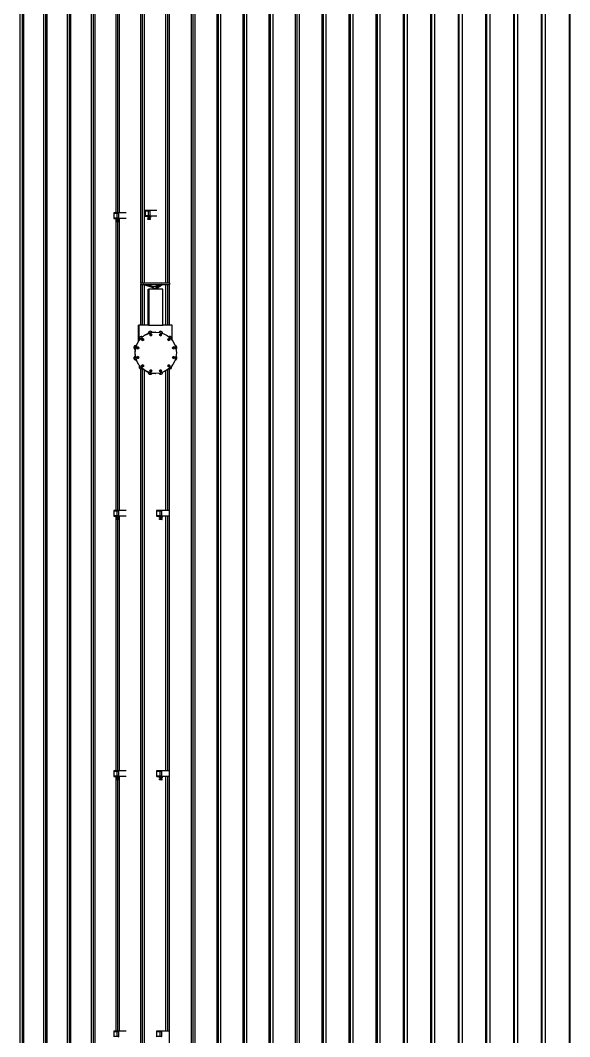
# Model space of a CAD drawing. Header units: millimetres. Extents: x 0 to 118900, y 0 to 84100.
# Drawn here: x 48363 to 54276, y 61657 to 72588 of the extents above; entities that cross this region are included whole.
import ezdxf

# ---------------------------------------------------------------- set-up
doc = ezdxf.new("R2010")
doc.units = ezdxf.units.MM
doc.header["$LTSCALE"] = 100
doc.layers.add('Visible', color=7, linetype='Continuous', lineweight=25)

msp = doc.modelspace()

# ---------------------------------------------------------------- linework, layer by layer
at = {"layer": 'Visible'}
for p, q in [((48362.51, 52899.68), (48362.51, 74561.18)), ((48382.07, 74561.18), (48382.07, 52899.68)), ((48395.68, 74561.18), (48395.68, 52899.68)), ((48614.27, 52899.68), (48614.27, 74561.18)), ((48633.1, 74561.18), (48633.1, 52899.68)), ((48647.98, 74561.18), (48647.98, 52899.68)), ((48870.05, 52899.68), (48870.05, 74561.18)), ((48888.14, 74561.18), (48888.14, 52899.68)), ((48904.28, 74561.18), (48904.28, 52899.68)), ((49129.69, 52899.68), (49129.69, 74561.18)), ((49147.04, 74561.18), (49147.04, 52899.68)), ((49164.43, 74561.18), (49164.43, 52899.68)), ((49659.94, 69761.27), (49659.94, 74561.18)), ((49675.77, 74561.18), (49675.77, 69765.68)), ((49930.22, 69765.68), (49930.22, 74561.18)), ((49945.27, 74561.18), (49945.27, 69765.68)), ((49966.33, 74561.18), (49966.33, 69765.68)), ((50203.72, 52899.68), (50203.72, 74561.18)), ((50217.98, 74561.18), (50217.98, 52899.68)), ((50240.24, 74561.18), (50240.24, 52899.68)), ((50480.26, 56679), (50480.26, 74561.18)), ((50493.73, 74561.18), (50493.73, 56672.18)), ((50517.18, 74561.18), (50517.18, 56671.97)), ((50759.69, 56629.68), (50759.69, 74561.18)), ((50772.36, 74561.18), (50772.36, 56629.68)), ((50796.98, 74561.18), (50796.98, 56524.18)), ((51041.83, 56524.18), (51041.83, 74561.18)), ((51053.68, 74561.18), (51053.68, 56524.18)), ((51079.46, 74561.18), (51079.46, 56524.18)), ((51326.5, 52899.68), (51326.5, 74561.18)), ((51337.54, 74561.18), (51337.54, 52899.68)), ((51364.46, 74561.18), (51364.46, 52899.68)), ((51613.54, 52899.68), (51613.54, 74561.18)), ((51623.75, 74561.18), (51623.75, 52899.68)), ((51651.8, 74561.18), (51651.8, 52899.68)), ((51902.76, 52899.68), (51902.76, 74561.18)), ((51912.14, 74561.18), (51912.14, 52899.68)), ((51941.3, 74561.18), (51941.3, 52899.68)), ((52194, 52899.68), (52194, 74561.18)), ((52202.54, 74561.18), (52202.54, 52899.68)), ((52232.79, 74561.18), (52232.79, 52899.68)), ((52487.06, 52899.68), (52487.06, 74561.18)), ((52494.76, 74561.18), (52494.76, 52899.68)), ((52526.08, 74561.18), (52526.08, 52899.68)), ((52781.78, 52899.68), (52781.78, 74561.18)), ((52788.63, 74561.18), (52788.63, 52899.68)), ((52821.01, 74561.18), (52821.01, 52899.68)), ((53077.97, 52899.68), (53077.97, 74561.18)), ((53083.97, 74561.18), (53083.97, 52899.68)), ((53117.38, 74561.18), (53117.38, 52899.68)), ((53375.45, 52899.68), (53375.45, 74561.18)), ((53380.6, 74561.18), (53380.6, 52899.68)), ((53415.02, 74561.18), (53415.02, 52899.68)), ((53674.04, 52899.68), (53674.04, 74561.18)), ((53678.33, 74561.18), (53678.33, 52899.68)), ((53713.74, 74561.18), (53713.74, 52899.68)), ((53973.56, 52899.68), (53973.56, 74561.18)), ((53976.99, 74561.18), (53976.99, 52899.68)), ((54013.37, 74561.18), (54013.37, 52899.68)), ((54273.82, 52899.68), (54273.82, 74561.18)), ((54276.39, 74561.18), (54276.39, 52899.68)), ((49695.62, 74282.24), (49695.62, 69765.68)), ((49393.04, 70516.18), (49393.04, 73549.58)), ((49409.64, 73555.66), (49409.64, 70516.18)), ((49428.26, 73565.52), (49428.26, 70516.18)), ((49369.09, 70514.18), (49369.09, 70458.18)), ((49420.32, 70516.18), (49370.86, 70516.18)), ((49371.74, 70513.18), (49419.44, 70513.18)), ((49371.74, 70459.18), (49371.74, 70513.18)), ((49407.34, 70510.18), (49406.34, 70509.18)), ((49419.44, 70509.18), (49406.34, 70509.18)), ((49406.34, 70459.18), (49406.34, 70509.18)), ((49419.44, 70510.18), (49407.34, 70510.18)), ((49419.44, 70513.18), (49419.44, 70459.18)), ((49500.5, 70516.18), (49420.32, 70516.18)), ((49422.09, 70458.18), (49422.09, 70514.18)), ((49706.29, 70540.68), (49706.29, 70484.68)), ((49758.33, 70542.68), (49708.08, 70542.68)), ((49708.98, 70539.68), (49757.43, 70539.68)), ((49708.98, 70485.68), (49708.98, 70539.68)), ((49743.86, 70536.68), (49742.86, 70535.68)), ((49757.43, 70535.68), (49742.86, 70535.68)), ((49742.86, 70485.68), (49742.86, 70535.68)), ((49757.43, 70536.68), (49743.86, 70536.68)), ((49757.43, 70539.68), (49757.43, 70485.68)), ((49833.83, 70542.68), (49758.33, 70542.68)), ((49760.12, 70484.68), (49760.12, 70540.68)), ((49370.86, 70456.18), (49420.32, 70456.18)), ((49419.44, 70459.18), (49371.74, 70459.18)), ((49393.04, 67316.18), (49393.04, 70456.18)), ((49400.57, 70429.38), (49403.35, 70429.38)), ((49400.57, 70420.85), (49400.57, 70429.38)), ((49400.75, 70442.35), (49400.75, 70455.5)), ((49402.34, 70420.18), (49401.24, 70420.58)), ((49402.34, 70456.18), (49401.66, 70455.93)), ((49402.34, 70441.68), (49401.66, 70441.93)), ((49402.34, 70441.68), (49405.31, 70441.68)), ((49426.34, 70430.18), (49402.34, 70430.18)), ((49402.34, 70429.38), (49402.34, 70430.18)), ((49403.35, 70420.18), (49402.34, 70420.18)), ((49403.35, 70429.38), (49406.14, 70429.38)), ((49413.02, 70420.18), (49403.35, 70420.18)), ((49405.31, 70441.68), (49416.66, 70441.68)), ((49406.14, 70420.85), (49406.14, 70429.38)), ((49406.14, 70429.38), (49413.02, 70429.38)), ((49406.34, 70430.18), (49406.34, 70441.68)), ((49409.64, 70420.18), (49409.64, 67316.18)), ((49409.86, 70455.5), (49409.86, 70442.35)), ((49413.02, 70429.38), (49419.91, 70429.38)), ((49424.01, 70420.18), (49413.02, 70420.18)), ((49416.66, 70441.68), (49425.7, 70441.68)), ((49419.91, 70429.38), (49424.01, 70429.38)), ((49419.91, 70420.85), (49419.91, 70429.38)), ((49500.5, 70456.18), (49420.32, 70456.18)), ((49422.34, 70430.18), (49422.34, 70441.68)), ((49423.46, 70455.5), (49423.46, 70442.35)), ((49424.01, 70429.38), (49428.12, 70429.38)), ((49426.34, 70420.18), (49424.01, 70420.18)), ((49425.7, 70441.68), (49426.34, 70441.68)), ((49426.34, 70456.18), (49427.02, 70455.93)), ((49426.34, 70441.68), (49427.02, 70441.93)), ((49426.34, 70429.38), (49426.34, 70430.18)), ((49426.34, 70420.18), (49427.45, 70420.58)), ((49427.94, 70455.5), (49427.94, 70442.35)), ((49428.12, 70420.85), (49428.12, 70429.38)), ((49428.26, 70456.18), (49428.26, 67316.18)), ((49708.08, 70482.68), (49758.33, 70482.68)), ((49757.43, 70485.68), (49708.98, 70485.68)), ((49737.05, 70455.88), (49740.03, 70455.88)), ((49737.05, 70447.35), (49737.05, 70455.88)), ((49737.36, 70468.85), (49737.36, 70482)), ((49738.86, 70446.68), (49737.57, 70447.15)), ((49738.86, 70482.68), (49738.31, 70482.48)), ((49738.86, 70468.18), (49738.31, 70468.38)), ((49738.86, 70468.18), (49742.07, 70468.18)), ((49762.86, 70456.68), (49738.86, 70456.68)), ((49738.86, 70455.88), (49738.86, 70456.68)), ((49740.03, 70446.68), (49738.86, 70446.68)), ((49740.03, 70455.88), (49743, 70455.88)), ((49749.91, 70446.68), (49740.03, 70446.68)), ((49742.07, 70468.18), (49753.54, 70468.18)), ((49742.86, 70456.68), (49742.86, 70468.18)), ((49743, 70447.35), (49743, 70455.88)), ((49743, 70455.88), (49749.91, 70455.88)), ((49746.79, 70482), (49746.79, 70468.85)), ((49749.91, 70455.88), (49756.82, 70455.88)), ((49760.75, 70446.68), (49749.91, 70446.68)), ((49753.54, 70468.18), (49762.33, 70468.18)), ((49756.82, 70455.88), (49760.75, 70455.88)), ((49756.82, 70447.35), (49756.82, 70455.88)), ((49833.83, 70482.68), (49758.33, 70482.68)), ((49758.86, 70456.68), (49758.86, 70468.18)), ((49760.3, 70482), (49760.3, 70468.85)), ((49760.75, 70455.88), (49764.68, 70455.88)), ((49762.86, 70446.68), (49760.75, 70446.68)), ((49762.33, 70468.18), (49762.86, 70468.18)), ((49762.86, 70482.68), (49763.42, 70482.48)), ((49762.86, 70468.18), (49763.42, 70468.38)), ((49762.86, 70455.88), (49762.86, 70456.68)), ((49762.86, 70446.68), (49764.15, 70447.15)), ((49764.37, 70482), (49764.37, 70468.85)), ((49764.68, 70447.35), (49764.68, 70455.88)), ((49659.94, 69310.68), (49659.94, 69750.09)), ((49663.92, 69765.68), (49968.19, 69765.68)), ((49663.92, 69745.68), (49968.19, 69745.68)), ((49675.77, 69745.68), (49675.77, 69310.68)), ((49788.56, 69713.7), (49685.86, 69745.68)), ((49695.62, 69742.64), (49695.62, 69310.68)), ((49930.22, 69310.68), (49930.22, 69745.68)), ((49945.27, 69745.68), (49945.27, 69310.68)), ((49966.33, 69745.68), (49966.33, 69310.68)), ((49738.65, 69697.68), (49746.76, 69697.68)), ((49738.65, 69310.68), (49738.65, 69697.68)), ((49895.54, 69697.68), (49746.76, 69697.68)), ((49746.76, 69697.68), (49746.76, 69310.68)), ((49788.56, 69713.7), (49791.02, 69713.7)), ((49788.56, 69713.7), (49788.56, 69705.68)), ((49788.56, 69705.68), (49843.56, 69705.68)), ((49791.02, 69724.18), (49791.02, 69713.7)), ((49791.02, 69724.18), (49821.68, 69724.18)), ((49796.06, 69705.68), (49796.06, 69697.68)), ((49821.68, 69724.18), (49821.68, 69713.7)), ((49821.68, 69713.7), (49838.43, 69713.7)), ((49836.06, 69705.68), (49836.06, 69697.68)), ((49843.56, 69716.48), (49843.56, 69705.68)), ((49895.54, 69310.68), (49895.54, 69697.68)), ((49638.45, 69310.68), (49636.27, 69310.68)), ((49636.27, 69139.28), (49636.27, 69310.68)), ((49638.45, 69310.68), (49638.45, 69142.37)), ((49743.79, 69310.68), (49638.45, 69310.68)), ((49743.79, 69310.68), (49746.76, 69310.68)), ((49746.76, 69310.68), (49895.54, 69310.68)), ((49997.91, 69310.68), (49895.54, 69310.68)), ((49997.91, 69146.46), (49997.91, 69310.68)), ((49763.01, 69243.32), (49762.36, 69243.32)), ((49818.97, 69235.18), (49820.39, 69235.18)), ((49874.66, 69243.32), (49874, 69243.32)), ((49610.5, 69090.58), (49607.02, 69090.58)), ((49666.33, 69187.41), (49665.67, 69187.41)), ((49675.77, 69160.76), (49675.77, 69156.31)), ((49971.34, 69187.41), (49970.69, 69187.41)), ((49599.59, 69047.85), (49598.61, 69048.26)), ((49598.61, 68977.1), (49599.59, 68977.51)), ((49610.5, 68934.77), (49607.02, 68934.77)), ((49645.41, 68873.34), (49645.58, 68873.56)), ((49675.77, 68869.05), (49675.77, 68864.59)), ((49659.94, 52899.68), (49659.94, 68838.14)), ((49666.33, 68837.94), (49662.84, 68837.94)), ((49675.77, 68840.08), (49675.77, 52899.68)), ((49695.62, 68827.63), (49695.62, 52899.68)), ((49763.01, 68782.04), (49759.53, 68782.04)), ((49818.97, 68790.18), (49820.39, 68790.18)), ((49874.66, 68782.04), (49871.17, 68782.04)), ((49930.22, 67316.18), (49930.22, 68819.27)), ((49945.27, 68828.66), (49945.27, 67316.18)), ((49966.33, 68838), (49966.33, 52899.68)), ((49971.34, 68837.94), (49967.86, 68837.94)), ((49369.09, 67314.18), (49369.09, 67258.18)), ((49420.32, 67316.18), (49370.86, 67316.18)), ((49370.86, 67256.18), (49420.32, 67256.18)), ((49371.74, 67313.18), (49419.44, 67313.18)), ((49371.74, 67259.18), (49371.74, 67313.18)), ((49419.44, 67259.18), (49371.74, 67259.18)), ((49393.04, 64516.18), (49393.04, 67256.18)), ((49400.57, 67229.38), (49403.35, 67229.38)), ((49400.57, 67220.85), (49400.57, 67229.38)), ((49400.75, 67242.35), (49400.75, 67255.5)), ((49402.34, 67256.18), (49401.66, 67255.93)), ((49402.34, 67241.68), (49401.66, 67241.93)), ((49402.34, 67241.68), (49405.31, 67241.68)), ((49426.34, 67230.18), (49402.34, 67230.18)), ((49402.34, 67229.38), (49402.34, 67230.18)), ((49403.35, 67229.38), (49406.14, 67229.38)), ((49405.31, 67241.68), (49416.66, 67241.68)), ((49406.14, 67220.85), (49406.14, 67229.38)), ((49406.14, 67229.38), (49413.02, 67229.38)), ((49407.34, 67310.18), (49406.34, 67309.18)), ((49419.44, 67309.18), (49406.34, 67309.18)), ((49406.34, 67259.18), (49406.34, 67309.18)), ((49406.34, 67230.18), (49406.34, 67241.68)), ((49419.44, 67310.18), (49407.34, 67310.18)), ((49409.86, 67255.5), (49409.86, 67242.35)), ((49413.02, 67229.38), (49419.91, 67229.38)), ((49416.66, 67241.68), (49425.7, 67241.68)), ((49419.44, 67313.18), (49419.44, 67259.18)), ((49419.91, 67229.38), (49424.01, 67229.38)), ((49419.91, 67220.85), (49419.91, 67229.38)), ((49500.5, 67316.18), (49420.32, 67316.18)), ((49500.5, 67256.18), (49420.32, 67256.18)), ((49422.09, 67258.18), (49422.09, 67314.18)), ((49422.34, 67230.18), (49422.34, 67241.68)), ((49423.46, 67255.5), (49423.46, 67242.35)), ((49424.01, 67229.38), (49428.12, 67229.38)), ((49425.7, 67241.68), (49426.34, 67241.68)), ((49426.34, 67256.18), (49427.02, 67255.93)), ((49426.34, 67241.68), (49427.02, 67241.93)), ((49426.34, 67229.38), (49426.34, 67230.18)), ((49427.94, 67255.5), (49427.94, 67242.35)), ((49428.12, 67220.85), (49428.12, 67229.38)), ((49428.26, 67256.18), (49428.26, 64516.18)), ((49830.12, 67314.18), (49830.12, 67258.18)), ((49882.45, 67316.18), (49831.93, 67316.18)), ((49831.93, 67256.18), (49882.45, 67256.18)), ((49832.83, 67313.18), (49881.55, 67313.18)), ((49832.83, 67259.18), (49832.83, 67313.18)), ((49881.55, 67259.18), (49832.83, 67259.18)), ((49860.62, 67229.38), (49863.67, 67229.38)), ((49860.62, 67220.85), (49860.62, 67229.38)), ((49860.97, 67242.35), (49860.97, 67255.5)), ((49862.45, 67256.18), (49861.93, 67255.99)), ((49862.45, 67241.68), (49861.93, 67241.86)), ((49862.45, 67241.68), (49865.75, 67241.68)), ((49886.45, 67230.18), (49862.45, 67230.18)), ((49862.45, 67229.38), (49862.45, 67230.18)), ((49863.67, 67229.38), (49866.72, 67229.38)), ((49865.75, 67241.68), (49877.26, 67241.68)), ((49867.45, 67310.18), (49866.45, 67309.18)), ((49881.55, 67309.18), (49866.45, 67309.18)), ((49866.45, 67259.18), (49866.45, 67309.18)), ((49866.45, 67230.18), (49866.45, 67241.68)), ((49866.72, 67220.85), (49866.72, 67229.38)), ((49866.72, 67229.38), (49873.63, 67229.38)), ((49881.45, 67310.18), (49867.45, 67310.18)), ((49870.52, 67255.5), (49870.52, 67242.35)), ((49873.63, 67229.38), (49880.54, 67229.38)), ((49877.26, 67241.68), (49885.95, 67241.68)), ((49880.54, 67229.38), (49884.4, 67229.38)), ((49880.54, 67220.85), (49880.54, 67229.38)), ((49881.45, 67310.18), (49881.55, 67310.08)), ((49881.55, 67313.18), (49881.55, 67259.18)), ((49966.33, 67316.18), (49882.45, 67316.18)), ((49966.33, 67256.18), (49882.45, 67256.18)), ((49882.45, 67230.18), (49882.45, 67241.68)), ((49883.99, 67255.5), (49883.99, 67242.35)), ((49884.25, 67258.18), (49884.25, 67314.18)), ((49884.4, 67229.38), (49888.27, 67229.38)), ((49885.95, 67241.68), (49886.45, 67241.68)), ((49886.45, 67256.18), (49886.96, 67255.99)), ((49886.45, 67241.68), (49886.96, 67241.86)), ((49886.45, 67229.38), (49886.45, 67230.18)), ((49887.92, 67255.5), (49887.92, 67242.35)), ((49888.27, 67220.85), (49888.27, 67229.38)), ((49930.22, 64516.18), (49930.22, 67256.18)), ((49945.27, 67256.18), (49945.27, 64516.18)), ((49402.34, 67220.18), (49401.24, 67220.58)), ((49403.35, 67220.18), (49402.34, 67220.18)), ((49413.02, 67220.18), (49403.35, 67220.18)), ((49409.64, 67220.18), (49409.64, 64516.18)), ((49424.01, 67220.18), (49413.02, 67220.18)), ((49426.34, 67220.18), (49424.01, 67220.18)), ((49426.34, 67220.18), (49427.45, 67220.58)), ((49862.45, 67220.18), (49861.09, 67220.67)), ((49863.67, 67220.18), (49862.45, 67220.18)), ((49873.63, 67220.18), (49863.67, 67220.18)), ((49884.4, 67220.18), (49873.63, 67220.18)), ((49886.45, 67220.18), (49884.4, 67220.18)), ((49886.45, 67220.18), (49887.81, 67220.67)), ((49369.09, 64514.18), (49369.09, 64458.18)), ((49420.32, 64516.18), (49370.86, 64516.18)), ((49371.74, 64513.18), (49419.44, 64513.18)), ((49371.74, 64459.18), (49371.74, 64513.18)), ((49407.34, 64510.18), (49406.34, 64509.18)), ((49419.44, 64509.18), (49406.34, 64509.18)), ((49406.34, 64459.18), (49406.34, 64509.18)), ((49419.44, 64510.18), (49407.34, 64510.18)), ((49419.44, 64513.18), (49419.44, 64459.18)), ((49500.5, 64516.18), (49420.32, 64516.18)), ((49422.09, 64458.18), (49422.09, 64514.18)), ((49830.12, 64514.18), (49830.12, 64458.18)), ((49882.45, 64516.18), (49831.93, 64516.18)), ((49832.83, 64513.18), (49881.55, 64513.18)), ((49832.83, 64459.18), (49832.83, 64513.18)), ((49867.45, 64510.18), (49866.45, 64509.18)), ((49881.55, 64509.18), (49866.45, 64509.18)), ((49866.45, 64459.18), (49866.45, 64509.18)), ((49881.45, 64510.18), (49867.45, 64510.18)), ((49881.45, 64510.18), (49881.55, 64510.08)), ((49881.55, 64513.18), (49881.55, 64459.18)), ((49966.33, 64516.18), (49882.45, 64516.18)), ((49884.25, 64458.18), (49884.25, 64514.18)), ((49370.86, 64456.18), (49420.32, 64456.18)), ((49419.44, 64459.18), (49371.74, 64459.18)), ((49393.04, 61716.18), (49393.04, 64456.18)), ((49400.57, 64429.38), (49403.35, 64429.38)), ((49400.57, 64420.85), (49400.57, 64429.38)), ((49400.75, 64442.35), (49400.75, 64455.5)), ((49402.34, 64420.18), (49401.24, 64420.58)), ((49402.34, 64456.18), (49401.66, 64455.93)), ((49402.34, 64441.68), (49401.66, 64441.93)), ((49402.34, 64441.68), (49405.31, 64441.68)), ((49426.34, 64430.18), (49402.34, 64430.18)), ((49402.34, 64429.38), (49402.34, 64430.18)), ((49403.35, 64420.18), (49402.34, 64420.18)), ((49403.35, 64429.38), (49406.14, 64429.38)), ((49413.02, 64420.18), (49403.35, 64420.18)), ((49405.31, 64441.68), (49416.66, 64441.68)), ((49406.14, 64420.85), (49406.14, 64429.38)), ((49406.14, 64429.38), (49413.02, 64429.38)), ((49406.34, 64430.18), (49406.34, 64441.68)), ((49409.64, 64420.18), (49409.64, 61716.18)), ((49409.86, 64455.5), (49409.86, 64442.35)), ((49413.02, 64429.38), (49419.91, 64429.38)), ((49424.01, 64420.18), (49413.02, 64420.18)), ((49416.66, 64441.68), (49425.7, 64441.68)), ((49419.91, 64429.38), (49424.01, 64429.38)), ((49419.91, 64420.85), (49419.91, 64429.38)), ((49500.5, 64456.18), (49420.32, 64456.18)), ((49422.34, 64430.18), (49422.34, 64441.68)), ((49423.46, 64455.5), (49423.46, 64442.35)), ((49424.01, 64429.38), (49428.12, 64429.38)), ((49426.34, 64420.18), (49424.01, 64420.18)), ((49425.7, 64441.68), (49426.34, 64441.68)), ((49426.34, 64456.18), (49427.02, 64455.93)), ((49426.34, 64441.68), (49427.02, 64441.93)), ((49426.34, 64429.38), (49426.34, 64430.18)), ((49426.34, 64420.18), (49427.45, 64420.58)), ((49427.94, 64455.5), (49427.94, 64442.35)), ((49428.12, 64420.85), (49428.12, 64429.38)), ((49428.26, 64456.18), (49428.26, 61716.18)), ((49831.93, 64456.18), (49882.45, 64456.18)), ((49881.55, 64459.18), (49832.83, 64459.18)), ((49860.62, 64429.38), (49863.67, 64429.38)), ((49860.62, 64420.85), (49860.62, 64429.38)), ((49860.97, 64442.35), (49860.97, 64455.5)), ((49862.45, 64420.18), (49861.09, 64420.67)), ((49862.45, 64456.18), (49861.93, 64455.99)), ((49862.45, 64441.68), (49861.93, 64441.86)), ((49862.45, 64441.68), (49865.75, 64441.68)), ((49886.45, 64430.18), (49862.45, 64430.18)), ((49862.45, 64429.38), (49862.45, 64430.18)), ((49863.67, 64420.18), (49862.45, 64420.18)), ((49863.67, 64429.38), (49866.72, 64429.38)), ((49873.63, 64420.18), (49863.67, 64420.18)), ((49865.75, 64441.68), (49877.26, 64441.68)), ((49866.45, 64430.18), (49866.45, 64441.68)), ((49866.72, 64420.85), (49866.72, 64429.38)), ((49866.72, 64429.38), (49873.63, 64429.38)), ((49870.52, 64455.5), (49870.52, 64442.35)), ((49873.63, 64429.38), (49880.54, 64429.38)), ((49884.4, 64420.18), (49873.63, 64420.18)), ((49877.26, 64441.68), (49885.95, 64441.68)), ((49880.54, 64429.38), (49884.4, 64429.38)), ((49880.54, 64420.85), (49880.54, 64429.38)), ((49966.33, 64456.18), (49882.45, 64456.18)), ((49882.45, 64430.18), (49882.45, 64441.68)), ((49883.99, 64455.5), (49883.99, 64442.35)), ((49884.4, 64429.38), (49888.27, 64429.38)), ((49886.45, 64420.18), (49884.4, 64420.18)), ((49885.95, 64441.68), (49886.45, 64441.68)), ((49886.45, 64456.18), (49886.96, 64455.99)), ((49886.45, 64441.68), (49886.96, 64441.86)), ((49886.45, 64429.38), (49886.45, 64430.18)), ((49886.45, 64420.18), (49887.81, 64420.67)), ((49887.92, 64455.5), (49887.92, 64442.35)), ((49888.27, 64420.85), (49888.27, 64429.38)), ((49930.22, 61716.18), (49930.22, 64456.18)), ((49945.27, 64456.18), (49945.27, 61716.18)), ((49369.09, 61714.18), (49369.09, 61658.18)), ((49420.32, 61716.18), (49370.86, 61716.18)), ((49371.74, 61713.18), (49419.44, 61713.18)), ((49371.74, 61659.18), (49371.74, 61713.18)), ((49419.44, 61659.18), (49371.74, 61659.18)), ((49407.34, 61710.18), (49406.34, 61709.18)), ((49419.44, 61709.18), (49406.34, 61709.18)), ((49406.34, 61659.18), (49406.34, 61709.18)), ((49419.44, 61710.18), (49407.34, 61710.18)), ((49419.44, 61713.18), (49419.44, 61659.18)), ((49500.5, 61716.18), (49420.32, 61716.18)), ((49422.09, 61658.18), (49422.09, 61714.18)), ((49830.12, 61714.18), (49830.12, 61658.18)), ((49882.45, 61716.18), (49831.93, 61716.18)), ((49832.83, 61713.18), (49881.55, 61713.18)), ((49832.83, 61659.18), (49832.83, 61713.18)), ((49881.55, 61659.18), (49832.83, 61659.18)), ((49867.45, 61710.18), (49866.45, 61709.18)), ((49881.55, 61709.18), (49866.45, 61709.18)), ((49866.45, 61659.18), (49866.45, 61709.18)), ((49881.45, 61710.18), (49867.45, 61710.18)), ((49881.45, 61710.18), (49881.55, 61710.08)), ((49881.55, 61713.18), (49881.55, 61659.18)), ((49966.33, 61716.18), (49882.45, 61716.18)), ((49884.25, 61658.18), (49884.25, 61714.18))]:
    msp.add_line(p, q, dxfattribs=at)
for centre, start, end in [((49670.56, 69755.68), 123.55731, 236.44269), ((49961.56, 69755.68), 303.55731, 56.44269)]:
    msp.add_arc(centre, 12, start, end, dxfattribs=at)
for centre, major_axis, ratio, start_param, end_param in [((49370.86, 70514.18), (0, 2), 0.88331182, 0, 1.57079633), ((49420.32, 70514.18), (0, 2), 0.88331182, 4.71238898, 6.28318531), ((49708.08, 70540.68), (0, 2), 0.89727987, 0, 1.57079633), ((49758.33, 70540.68), (0, 2), 0.89727987, 4.71238898, 6.28318531), ((49370.86, 70458.18), (0, -2), 0.88331182, 4.71238898, 6.28318531), ((49420.32, 70458.18), (0, -2), 0.88331182, 0, 1.57079633), ((49708.08, 70484.68), (0, -2), 0.89727987, 4.71238898, 6.28318531), ((49758.33, 70484.68), (0, -2), 0.89727987, 0, 1.57079633), ((49818.97, 69012.68), (0, 222.5), 0.99851588, 0, 3.14159265), ((49762.36, 69221.32), (0, 22), 0.99851588, 0, 1.59440604), ((49763.01, 69221.32), (0, 22), 0.99851588, 5.22471917, 7.86646955), ((49811.13, 69012.68), (0, 197.5), 0.99851588, 0.20714866, 0.25898622), ((49811.78, 69012.68), (0, 197.5), 0.99851588, 0.21053382, 0.26211448), ((49763.66, 69205.86), (0, -6.92), 0.99851588, 0.25506687, 2.88652578), ((49767.28, 69205.86), (0, -11), 0.99851588, 0.06450386, 3.07708879), ((49874, 69221.32), (0, 22), 0.99851588, 0, 1.04014188), ((49874.66, 69221.32), (0, 22), 0.99851588, 4.72835036, 7.32834989), ((49811.78, 69012.68), (0, 197.5), 0.99851588, 5.97412795, 6.0141429), ((49867.04, 69205.86), (0, -6.92), 0.99851588, 0.25506687, 2.88652578), ((49870.66, 69205.86), (0, -11), 0.99851588, 0.06450386, 3.07708879), ((49607.02, 69068.58), (0, 22), 0.99851588, 0, 2.74889357), ((49610.5, 69068.58), (0, 22), 0.99851588, 6.26683882, 8.91785225), ((49666.33, 69165.41), (0, 22), 0.99851588, 5.74521708, 8.39284222), ((49665.67, 69165.41), (0, 22), 0.99851588, 0, 2.1339771), ((49811.13, 69012.68), (0, 197.5), 0.99851588, 0.73523901, 0.78943362), ((49811.78, 69012.68), (0, -197.5), 0.99851588, 3.8791712, 3.93438183), ((49674.14, 69154.1), (0, -6.92), 0.99851588, 0.25506687, 2.88652578), ((49677.76, 69154.1), (0, -11), 0.99851588, 0.06450386, 3.07708879), ((49956.56, 69154.1), (0, -6.92), 0.99851588, 0.25506687, 2.88652578), ((49970.69, 69165.41), (0, 22), 0.99851588, 0, 0.46507536), ((49960.18, 69154.1), (0, -11), 0.99851588, 0.06450386, 3.07708879), ((49971.34, 69165.41), (0, 22), 0.99851588, 4.23701391, 6.76878982), ((50027.17, 69068.58), (0, 22), 0.99851588, 3.73013986, 6.22198816), ((49607.02, 68956.77), (0, -22), 0.99851588, 3.53429174, 6.28318531), ((49610.5, 68956.77), (0, -22), 0.99851588, 3.64851837, 6.29953179), ((49811.13, 69012.68), (0, 197.5), 0.99851588, 1.27381462, 1.32343164), ((49811.78, 69012.68), (0, -197.5), 0.99851588, 4.41344148, 4.46881164), ((49622.45, 69064.44), (0, -6.92), 0.99851588, 0.25506687, 2.88652578), ((49626.07, 69064.44), (0, -11), 0.99851588, 0.06450386, 3.07708879), ((50008.25, 69064.44), (0, -6.92), 0.99851588, 0.25506687, 2.88652578), ((50011.87, 69064.44), (0, -11), 0.99851588, 0.06450386, 3.07708879), ((50027.17, 68956.77), (0, -22), 0.99851588, 0.06119715, 2.55304545), ((49811.13, 69012.68), (0, 197.5), 0.99851588, 1.81816101, 1.86777803), ((49811.78, 69012.68), (0, -197.5), 0.99851588, 4.95596632, 5.01133648), ((49622.45, 68960.91), (0, -6.92), 0.99851588, 0.25506687, 2.88652578), ((49626.07, 68960.91), (0, -11), 0.99851588, 0.06450386, 3.07708879), ((49662.84, 68859.94), (0, -22), 0.99851588, 4.05789051, 6.28318531), ((49666.33, 68859.94), (0, -22), 0.99851588, 4.17352839, 6.82115354), ((49811.13, 69012.68), (0, 197.5), 0.99851588, 2.35215903, 2.40635364), ((49811.78, 69012.68), (0, -197.5), 0.99851588, 5.49039613, 5.54560676), ((49674.14, 68871.26), (0, -6.92), 0.99851588, 0.25506687, 2.88652578), ((49677.76, 68871.26), (0, -11), 0.99851588, 0.06450386, 3.07708879), ((49956.56, 68871.26), (0, -6.92), 0.99851588, 0.25506687, 2.88652578), ((49960.18, 68871.26), (0, -11), 0.99851588, 0.06450386, 3.07708879), ((49971.34, 68859.94), (0, -22), 0.99851588, 5.7975808, 8.32935671), ((50008.25, 68960.91), (0, -6.92), 0.99851588, 0.25506687, 2.88652578), ((50011.87, 68960.91), (0, -11), 0.99851588, 0.06450386, 3.07708879), ((49759.53, 68804.04), (0, -22), 0.99851588, 4.63988955, 6.28318531), ((49763.01, 68804.04), (0, -22), 0.99851588, 4.69990106, 7.34165144), ((49811.13, 69012.68), (0, -197.5), 0.99851588, 6.02419908, 6.07603665), ((49811.78, 69012.68), (0, -197.5), 0.99851588, 6.02107083, 6.07265148), ((49763.66, 68819.49), (0, -6.92), 0.99851588, 0.25506687, 2.88652578), ((49767.28, 68819.49), (0, -11), 0.99851588, 0.06450386, 3.07708879), ((49871.17, 68804.04), (0, -22), 0.99851588, 5.26398428, 6.28318531), ((49874.66, 68804.04), (0, -22), 0.99851588, 5.23802073, 7.83802026), ((49811.78, 69012.68), (0, -197.5), 0.99851588, 0.26904241, 0.30905736), ((49867.04, 68819.49), (0, -6.92), 0.99851588, 0.25506687, 2.88652578), ((49870.66, 68819.49), (0, -11), 0.99851588, 0.06450386, 3.07708879), ((49967.86, 68859.94), (0, -22), 0.99851588, 5.90921786, 6.28318531), ((49370.86, 67314.18), (0, 2), 0.88331182, 0, 1.57079633), ((49370.86, 67258.18), (0, -2), 0.88331182, 4.71238898, 6.28318531), ((49420.32, 67314.18), (0, 2), 0.88331182, 4.71238898, 6.28318531), ((49420.32, 67258.18), (0, -2), 0.88331182, 0, 1.57079633), ((49831.93, 67314.18), (0, 2), 0.90214749, 0, 1.57079633), ((49831.93, 67258.18), (0, -2), 0.90214749, 4.71238898, 6.28318531), ((49882.45, 67314.18), (0, 2), 0.90214749, 4.71238898, 6.28318531), ((49882.45, 67258.18), (0, -2), 0.90214749, 0, 1.57079633), ((49370.86, 64514.18), (0, 2), 0.88331182, 0, 1.57079633), ((49420.32, 64514.18), (0, 2), 0.88331182, 4.71238898, 6.28318531), ((49831.93, 64514.18), (0, 2), 0.90214749, 0, 1.57079633), ((49882.45, 64514.18), (0, 2), 0.90214749, 4.71238898, 6.28318531), ((49370.86, 64458.18), (0, -2), 0.88331182, 4.71238898, 6.28318531), ((49420.32, 64458.18), (0, -2), 0.88331182, 0, 1.57079633), ((49831.93, 64458.18), (0, -2), 0.90214749, 4.71238898, 6.28318531), ((49882.45, 64458.18), (0, -2), 0.90214749, 0, 1.57079633), ((49370.86, 61714.18), (0, 2), 0.88331182, 0, 1.57079633), ((49370.86, 61658.18), (0, -2), 0.88331182, 4.71238898, 6.28318531), ((49420.32, 61714.18), (0, 2), 0.88331182, 4.71238898, 6.28318531), ((49420.32, 61658.18), (0, -2), 0.88331182, 0, 1.57079633), ((49831.93, 61714.18), (0, 2), 0.90214749, 0, 1.57079633), ((49831.93, 61658.18), (0, -2), 0.90214749, 4.71238898, 6.28318531), ((49882.45, 61714.18), (0, 2), 0.90214749, 4.71238898, 6.28318531), ((49882.45, 61658.18), (0, -2), 0.90214749, 0, 1.57079633)]:
    msp.add_ellipse(centre, major_axis=major_axis, ratio=ratio, start_param=start_param, end_param=end_param, dxfattribs=at)
for centre, major_axis in [((49820.39, 69012.68), (0, 222.5)), ((49768.7, 69205.86), (0, 11)), ((49767.15, 69205.86), (0, -6.92)), ((49872.07, 69205.86), (0, 11)), ((49870.52, 69205.86), (0, -6.92)), ((49679.18, 69154.1), (0, 11)), ((49677.62, 69154.1), (0, -6.92)), ((49961.6, 69154.1), (0, 11)), ((49960.05, 69154.1), (0, -6.92)), ((49627.49, 69064.44), (0, 11)), ((49625.94, 69064.44), (0, 6.92)), ((50013.29, 69064.44), (0, 11)), ((50011.73, 69064.44), (0, -6.92)), ((49627.49, 68960.91), (0, -11)), ((49625.94, 68960.91), (0, 6.92)), ((49679.18, 68871.26), (0, -11)), ((49677.62, 68871.26), (0, 6.92)), ((49961.6, 68871.26), (0, -11)), ((49960.05, 68871.26), (0, 6.92)), ((50013.29, 68960.91), (0, -11)), ((50011.73, 68960.91), (0, -6.92)), ((49768.7, 68819.49), (0, -11)), ((49767.15, 68819.49), (0, 6.92)), ((49872.07, 68819.49), (0, -11)), ((49870.52, 68819.49), (0, 6.92))]:
    msp.add_ellipse(centre, major_axis=major_axis, ratio=0.99851588, dxfattribs=at)
for points, weights in [([(49403.35, 70420.18), (49402.06, 70420.18), (49400.57, 70420.85)], [1, 1.04818815859, 1.01981541865]), ([(49405.31, 70456.18), (49403.19, 70456.18), (49400.75, 70455.5)], [1, 1.11576506476, 1.15554960661]), ([(49400.75, 70455.5), (49401.23, 70455.77), (49401.66, 70455.93)], [1.15554960661, 1.13937967876, 1.11065842174]), ([(49400.75, 70442.35), (49403.19, 70441.68), (49405.31, 70441.68)], [1.15554960661, 1.11576506476, 1]), ([(49401.66, 70441.93), (49401.23, 70442.09), (49400.75, 70442.35)], [1.11065842174, 1.13937967876, 1.15554960661]), ([(49406.14, 70420.85), (49404.65, 70420.18), (49403.35, 70420.18)], [1.01981541865, 1.04818815859, 1]), ([(49409.86, 70455.5), (49407.42, 70456.18), (49405.31, 70456.18)], [1.15554960661, 1.11576506476, 1]), ([(49405.31, 70441.68), (49407.42, 70441.68), (49409.86, 70442.35)], [1, 1.11576506476, 1.15554960661]), ([(49413.02, 70420.18), (49409.83, 70420.18), (49406.14, 70420.85)], [1, 1.04818815859, 1.01981541865]), ([(49416.66, 70456.18), (49413.51, 70456.18), (49409.86, 70455.5)], [1, 1.11576506476, 1.15554960661]), ([(49409.86, 70442.35), (49413.51, 70441.68), (49416.66, 70441.68)], [1.15554960661, 1.11576506476, 1]), ([(49419.91, 70420.85), (49416.22, 70420.18), (49413.02, 70420.18)], [1.01981541865, 1.04818815859, 1]), ([(49423.46, 70455.5), (49419.82, 70456.18), (49416.66, 70456.18)], [1.15554960661, 1.11576506476, 1]), ([(49416.66, 70441.68), (49419.82, 70441.68), (49423.46, 70442.35)], [1, 1.11576506476, 1.15554960661]), ([(49424.01, 70420.18), (49422.11, 70420.18), (49419.91, 70420.85)], [1, 1.04818815859, 1.01981541865]), ([(49425.7, 70456.18), (49424.66, 70456.18), (49423.46, 70455.5)], [1, 1.11576506476, 1.15554960661]), ([(49423.46, 70442.35), (49424.66, 70441.68), (49425.7, 70441.68)], [1.15554960661, 1.11576506476, 1]), ([(49428.12, 70420.85), (49425.92, 70420.18), (49424.01, 70420.18)], [1.01981541865, 1.04818815859, 1]), ([(49427.94, 70455.5), (49426.74, 70456.18), (49425.7, 70456.18)], [1.15554960661, 1.11576506476, 1]), ([(49425.7, 70441.68), (49426.74, 70441.68), (49427.94, 70442.35)], [1, 1.11576506476, 1.15554960661]), ([(49427.45, 70420.58), (49427.77, 70420.7), (49428.12, 70420.85)], [1.02871640316, 1.02621094315, 1.01981541865]), ([(49740.03, 70446.68), (49738.65, 70446.68), (49737.05, 70447.35)], [1, 1.04818815859, 1.01981541865]), ([(49742.07, 70482.68), (49739.88, 70482.68), (49737.36, 70482)], [1, 1.11576506476, 1.15554960661]), ([(49737.36, 70482), (49737.86, 70482.31), (49738.31, 70482.48)], [1.15554960661, 1.13700460427, 1.10195035206]), ([(49737.36, 70468.85), (49739.88, 70468.18), (49742.07, 70468.18)], [1.15554960661, 1.11576506476, 1]), ([(49738.31, 70468.38), (49737.86, 70468.54), (49737.36, 70468.85)], [1.10195035206, 1.13700460427, 1.15554960661]), ([(49743, 70447.35), (49741.41, 70446.68), (49740.03, 70446.68)], [1.01981541865, 1.04818815859, 1]), ([(49746.79, 70482), (49744.26, 70482.68), (49742.07, 70482.68)], [1.15554960661, 1.11576506476, 1]), ([(49742.07, 70468.18), (49744.26, 70468.18), (49746.79, 70468.85)], [1, 1.11576506476, 1.15554960661]), ([(49749.91, 70446.68), (49746.7, 70446.68), (49743, 70447.35)], [1, 1.04818815859, 1.01981541865]), ([(49753.54, 70482.68), (49750.41, 70482.68), (49746.79, 70482)], [1, 1.11576506476, 1.15554960661]), ([(49746.79, 70468.85), (49750.41, 70468.18), (49753.54, 70468.18)], [1.15554960661, 1.11576506476, 1]), ([(49756.82, 70447.35), (49753.12, 70446.68), (49749.91, 70446.68)], [1.01981541865, 1.04818815859, 1]), ([(49760.3, 70482), (49756.68, 70482.68), (49753.54, 70482.68)], [1.15554960661, 1.11576506476, 1]), ([(49753.54, 70468.18), (49756.68, 70468.18), (49760.3, 70468.85)], [1, 1.11576506476, 1.15554960661]), ([(49760.75, 70446.68), (49758.92, 70446.68), (49756.82, 70447.35)], [1, 1.04818815859, 1.01981541865]), ([(49762.33, 70482.68), (49761.39, 70482.68), (49760.3, 70482)], [1, 1.11576506476, 1.15554960661]), ([(49760.3, 70468.85), (49761.39, 70468.18), (49762.33, 70468.18)], [1.15554960661, 1.11576506476, 1]), ([(49764.68, 70447.35), (49762.57, 70446.68), (49760.75, 70446.68)], [1.01981541865, 1.04818815859, 1]), ([(49764.37, 70482), (49763.28, 70482.68), (49762.33, 70482.68)], [1.15554960661, 1.11576506476, 1]), ([(49762.33, 70468.18), (49763.28, 70468.18), (49764.37, 70468.85)], [1, 1.11576506476, 1.15554960661]), ([(49764.15, 70447.15), (49764.41, 70447.24), (49764.68, 70447.35)], [1.02705168864, 1.02445886317, 1.01981541865]), ([(49791.02, 69713.7), (49772.88, 69718.97), (49686.98, 69745.68)], [1, 1.34433280742, 1.0182443409]), ([(49720.7, 69745.68), (49775.44, 69728.71), (49791.02, 69724.18)], [1.10659149782, 1.27776884728, 1]), ([(49850.56, 69745.68), (49825.78, 69728.71), (49818.72, 69724.18)], [1.10659149782, 1.27776884728, 1]), ([(49821.68, 69724.18), (49830.21, 69728.71), (49860.16, 69745.68)], [1, 1.27776884728, 1.10659149782]), ([(49878.62, 69745.68), (49831.61, 69718.97), (49821.68, 69713.7)], [1.0182443409, 1.34433280742, 1]), ([(49838.43, 69713.7), (49848.36, 69718.97), (49895.37, 69745.68)], [1, 1.34433280742, 1.0182443409]), ([(49405.31, 67256.18), (49403.19, 67256.18), (49400.75, 67255.5)], [1, 1.11576506476, 1.15554960661]), ([(49400.75, 67255.5), (49401.23, 67255.77), (49401.66, 67255.93)], [1.15554960661, 1.13937967876, 1.11065842174]), ([(49400.75, 67242.35), (49403.19, 67241.68), (49405.31, 67241.68)], [1.15554960661, 1.11576506476, 1]), ([(49401.66, 67241.93), (49401.23, 67242.09), (49400.75, 67242.35)], [1.11065842174, 1.13937967876, 1.15554960661]), ([(49409.86, 67255.5), (49407.42, 67256.18), (49405.31, 67256.18)], [1.15554960661, 1.11576506476, 1]), ([(49405.31, 67241.68), (49407.42, 67241.68), (49409.86, 67242.35)], [1, 1.11576506476, 1.15554960661]), ([(49416.66, 67256.18), (49413.51, 67256.18), (49409.86, 67255.5)], [1, 1.11576506476, 1.15554960661]), ([(49409.86, 67242.35), (49413.51, 67241.68), (49416.66, 67241.68)], [1.15554960661, 1.11576506476, 1]), ([(49423.46, 67255.5), (49419.82, 67256.18), (49416.66, 67256.18)], [1.15554960661, 1.11576506476, 1]), ([(49416.66, 67241.68), (49419.82, 67241.68), (49423.46, 67242.35)], [1, 1.11576506476, 1.15554960661]), ([(49425.7, 67256.18), (49424.66, 67256.18), (49423.46, 67255.5)], [1, 1.11576506476, 1.15554960661]), ([(49423.46, 67242.35), (49424.66, 67241.68), (49425.7, 67241.68)], [1.15554960661, 1.11576506476, 1]), ([(49427.94, 67255.5), (49426.74, 67256.18), (49425.7, 67256.18)], [1.15554960661, 1.11576506476, 1]), ([(49425.7, 67241.68), (49426.74, 67241.68), (49427.94, 67242.35)], [1, 1.11576506476, 1.15554960661]), ([(49865.75, 67256.18), (49863.53, 67256.18), (49860.97, 67255.5)], [1, 1.11576506476, 1.15554960661]), ([(49860.97, 67255.5), (49861.48, 67255.83), (49861.93, 67255.99)], [1.15554960661, 1.13615178272, 1.09869138732]), ([(49860.97, 67242.35), (49863.53, 67241.68), (49865.75, 67241.68)], [1.15554960661, 1.11576506476, 1]), ([(49861.93, 67241.86), (49861.48, 67242.03), (49860.97, 67242.35)], [1.09869138732, 1.13615178272, 1.15554960661]), ([(49870.52, 67255.5), (49867.96, 67256.18), (49865.75, 67256.18)], [1.15554960661, 1.11576506476, 1]), ([(49865.75, 67241.68), (49867.96, 67241.68), (49870.52, 67242.35)], [1, 1.11576506476, 1.15554960661]), ([(49877.26, 67256.18), (49874.13, 67256.18), (49870.52, 67255.5)], [1, 1.11576506476, 1.15554960661]), ([(49870.52, 67242.35), (49874.13, 67241.68), (49877.26, 67241.68)], [1.15554960661, 1.11576506476, 1]), ([(49883.99, 67255.5), (49880.38, 67256.18), (49877.26, 67256.18)], [1.15554960661, 1.11576506476, 1]), ([(49877.26, 67241.68), (49880.38, 67241.68), (49883.99, 67242.35)], [1, 1.11576506476, 1.15554960661]), ([(49885.95, 67256.18), (49885.04, 67256.18), (49883.99, 67255.5)], [1, 1.11576506476, 1.15554960661]), ([(49883.99, 67242.35), (49885.04, 67241.68), (49885.95, 67241.68)], [1.15554960661, 1.11576506476, 1]), ([(49887.92, 67255.5), (49886.87, 67256.18), (49885.95, 67256.18)], [1.15554960661, 1.11576506476, 1]), ([(49885.95, 67241.68), (49886.87, 67241.68), (49887.92, 67242.35)], [1, 1.11576506476, 1.15554960661]), ([(49403.35, 67220.18), (49402.06, 67220.18), (49400.57, 67220.85)], [1, 1.04818815859, 1.01981541865]), ([(49406.14, 67220.85), (49404.65, 67220.18), (49403.35, 67220.18)], [1.01981541865, 1.04818815859, 1]), ([(49413.02, 67220.18), (49409.83, 67220.18), (49406.14, 67220.85)], [1, 1.04818815859, 1.01981541865]), ([(49419.91, 67220.85), (49416.22, 67220.18), (49413.02, 67220.18)], [1.01981541865, 1.04818815859, 1]), ([(49424.01, 67220.18), (49422.11, 67220.18), (49419.91, 67220.85)], [1, 1.04818815859, 1.01981541865]), ([(49428.12, 67220.85), (49425.92, 67220.18), (49424.01, 67220.18)], [1.01981541865, 1.04818815859, 1]), ([(49427.45, 67220.58), (49427.77, 67220.7), (49428.12, 67220.85)], [1.02871640316, 1.02621094315, 1.01981541865]), ([(49863.67, 67220.18), (49862.25, 67220.18), (49860.62, 67220.85)], [1, 1.04818815859, 1.01981541865]), ([(49866.72, 67220.85), (49865.08, 67220.18), (49863.67, 67220.18)], [1.01981541865, 1.04818815859, 1]), ([(49873.63, 67220.18), (49870.42, 67220.18), (49866.72, 67220.85)], [1, 1.04818815859, 1.01981541865]), ([(49880.54, 67220.85), (49876.84, 67220.18), (49873.63, 67220.18)], [1.01981541865, 1.04818815859, 1]), ([(49884.4, 67220.18), (49882.61, 67220.18), (49880.54, 67220.85)], [1, 1.04818815859, 1.01981541865]), ([(49888.27, 67220.85), (49886.2, 67220.18), (49884.4, 67220.18)], [1.01981541865, 1.04818815859, 1]), ([(49887.81, 67220.67), (49888.03, 67220.76), (49888.27, 67220.85)], [1.02629525175, 1.023816643, 1.01981541865]), ([(49403.35, 64420.18), (49402.06, 64420.18), (49400.57, 64420.85)], [1, 1.04818815859, 1.01981541865]), ([(49405.31, 64456.18), (49403.19, 64456.18), (49400.75, 64455.5)], [1, 1.11576506476, 1.15554960661]), ([(49400.75, 64455.5), (49401.23, 64455.77), (49401.66, 64455.93)], [1.15554960661, 1.13937967876, 1.11065842174]), ([(49400.75, 64442.35), (49403.19, 64441.68), (49405.31, 64441.68)], [1.15554960661, 1.11576506476, 1]), ([(49401.66, 64441.93), (49401.23, 64442.09), (49400.75, 64442.35)], [1.11065842174, 1.13937967876, 1.15554960661]), ([(49406.14, 64420.85), (49404.65, 64420.18), (49403.35, 64420.18)], [1.01981541865, 1.04818815859, 1]), ([(49409.86, 64455.5), (49407.42, 64456.18), (49405.31, 64456.18)], [1.15554960661, 1.11576506476, 1]), ([(49405.31, 64441.68), (49407.42, 64441.68), (49409.86, 64442.35)], [1, 1.11576506476, 1.15554960661]), ([(49413.02, 64420.18), (49409.83, 64420.18), (49406.14, 64420.85)], [1, 1.04818815859, 1.01981541865]), ([(49416.66, 64456.18), (49413.51, 64456.18), (49409.86, 64455.5)], [1, 1.11576506476, 1.15554960661]), ([(49409.86, 64442.35), (49413.51, 64441.68), (49416.66, 64441.68)], [1.15554960661, 1.11576506476, 1]), ([(49419.91, 64420.85), (49416.22, 64420.18), (49413.02, 64420.18)], [1.01981541865, 1.04818815859, 1]), ([(49423.46, 64455.5), (49419.82, 64456.18), (49416.66, 64456.18)], [1.15554960661, 1.11576506476, 1]), ([(49416.66, 64441.68), (49419.82, 64441.68), (49423.46, 64442.35)], [1, 1.11576506476, 1.15554960661]), ([(49424.01, 64420.18), (49422.11, 64420.18), (49419.91, 64420.85)], [1, 1.04818815859, 1.01981541865]), ([(49425.7, 64456.18), (49424.66, 64456.18), (49423.46, 64455.5)], [1, 1.11576506476, 1.15554960661]), ([(49423.46, 64442.35), (49424.66, 64441.68), (49425.7, 64441.68)], [1.15554960661, 1.11576506476, 1]), ([(49428.12, 64420.85), (49425.92, 64420.18), (49424.01, 64420.18)], [1.01981541865, 1.04818815859, 1]), ([(49427.94, 64455.5), (49426.74, 64456.18), (49425.7, 64456.18)], [1.15554960661, 1.11576506476, 1]), ([(49425.7, 64441.68), (49426.74, 64441.68), (49427.94, 64442.35)], [1, 1.11576506476, 1.15554960661]), ([(49427.45, 64420.58), (49427.77, 64420.7), (49428.12, 64420.85)], [1.02871640316, 1.02621094315, 1.01981541865]), ([(49863.67, 64420.18), (49862.25, 64420.18), (49860.62, 64420.85)], [1, 1.04818815859, 1.01981541865]), ([(49865.75, 64456.18), (49863.53, 64456.18), (49860.97, 64455.5)], [1, 1.11576506476, 1.15554960661]), ([(49860.97, 64455.5), (49861.48, 64455.83), (49861.93, 64455.99)], [1.15554960661, 1.13615178272, 1.09869138732]), ([(49860.97, 64442.35), (49863.53, 64441.68), (49865.75, 64441.68)], [1.15554960661, 1.11576506476, 1]), ([(49861.93, 64441.86), (49861.48, 64442.03), (49860.97, 64442.35)], [1.09869138732, 1.13615178272, 1.15554960661]), ([(49866.72, 64420.85), (49865.08, 64420.18), (49863.67, 64420.18)], [1.01981541865, 1.04818815859, 1]), ([(49870.52, 64455.5), (49867.96, 64456.18), (49865.75, 64456.18)], [1.15554960661, 1.11576506476, 1]), ([(49865.75, 64441.68), (49867.96, 64441.68), (49870.52, 64442.35)], [1, 1.11576506476, 1.15554960661]), ([(49873.63, 64420.18), (49870.42, 64420.18), (49866.72, 64420.85)], [1, 1.04818815859, 1.01981541865]), ([(49877.26, 64456.18), (49874.13, 64456.18), (49870.52, 64455.5)], [1, 1.11576506476, 1.15554960661]), ([(49870.52, 64442.35), (49874.13, 64441.68), (49877.26, 64441.68)], [1.15554960661, 1.11576506476, 1]), ([(49880.54, 64420.85), (49876.84, 64420.18), (49873.63, 64420.18)], [1.01981541865, 1.04818815859, 1]), ([(49883.99, 64455.5), (49880.38, 64456.18), (49877.26, 64456.18)], [1.15554960661, 1.11576506476, 1]), ([(49877.26, 64441.68), (49880.38, 64441.68), (49883.99, 64442.35)], [1, 1.11576506476, 1.15554960661]), ([(49884.4, 64420.18), (49882.61, 64420.18), (49880.54, 64420.85)], [1, 1.04818815859, 1.01981541865]), ([(49885.95, 64456.18), (49885.04, 64456.18), (49883.99, 64455.5)], [1, 1.11576506476, 1.15554960661]), ([(49883.99, 64442.35), (49885.04, 64441.68), (49885.95, 64441.68)], [1.15554960661, 1.11576506476, 1]), ([(49888.27, 64420.85), (49886.2, 64420.18), (49884.4, 64420.18)], [1.01981541865, 1.04818815859, 1]), ([(49887.92, 64455.5), (49886.87, 64456.18), (49885.95, 64456.18)], [1.15554960661, 1.11576506476, 1]), ([(49885.95, 64441.68), (49886.87, 64441.68), (49887.92, 64442.35)], [1, 1.11576506476, 1.15554960661]), ([(49887.81, 64420.67), (49888.03, 64420.76), (49888.27, 64420.85)], [1.02629525175, 1.023816643, 1.01981541865])]:
    msp.add_rational_spline(points, weights, degree=2, dxfattribs=at)

doc.saveas('drawing.dxf')
